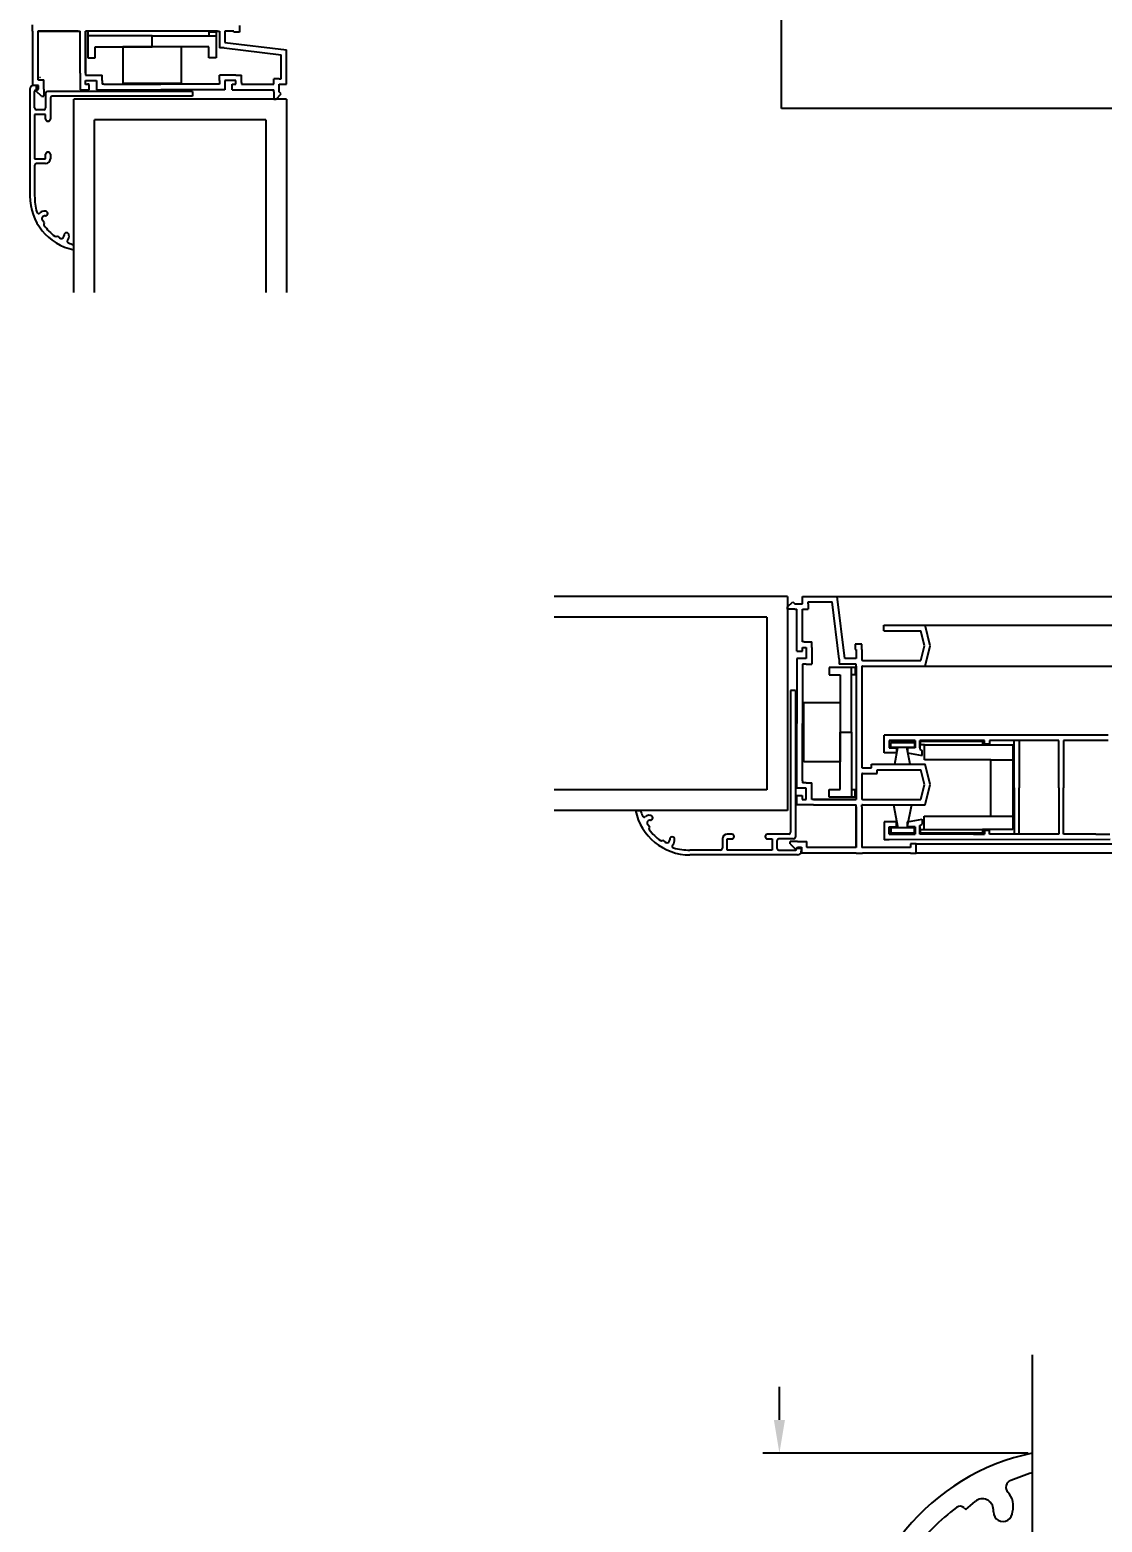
# Model space of a CAD drawing. Header units: inches. Extents: x -580639 to 179052, y 0 to 152898.
# Drawn here: x 156735 to 161376, y 135095 to 141551 of the extents above; entities that cross this region are included whole.
import ezdxf

# ---------------------------------------------------------------- set-up
doc = ezdxf.new("R2010")
doc.units = ezdxf.units.IN
doc.header["$LTSCALE"] = 500
doc.header["$MEASUREMENT"] = 0
doc.linetypes.add('ACAD_ISO03W100', pattern=[30, 12, -18])
for name, color, linetype in [('BURLETES', 1, 'Continuous'), ('DIMEN1', 6, 'Continuous'), ('F', 22, 'Continuous'), ('HERRAJES', 1, 'Continuous')]:
    doc.layers.add(name, color=color, linetype=linetype)
doc.styles.get("Standard").update_dxf_attribs({"font": 'arial.ttf'})
doc.dimstyles.get("Standard").update_dxf_attribs({"dimtxt": 0.18, "dimasz": 0.18, "dimexe": 0.18, "dimexo": 0.0625, "dimgap": 0.09, "dimtad": 0, "dimtih": 1, "dimtoh": 1, "dimdec": 4, "dimzin": 0, "dimdsep": 46, "dimtxsty": 'Standard', "dimcen": 0.09, "dimadec": 0, "dimazin": 0, "dimtfac": 1, "dimtdec": 4, "dimtofl": 0, "dimtmove": 0, "dimatfit": 3, "dimfxl": 1, "dimtolj": 1, "dimtzin": 0, "dimarcsym": 0})

# ---------------------------------------------------------------- blocks, each defined once
blk = doc.blocks.new('*D1643')
at = {"layer": 'Defpoints', "color": 0, "linetype": 'ACAD_ISO03W100', "ltscale": 15, "transparency": 16777216}
for p in [(0.04228955229859821, 2.529964533008606), (-0.01850221395466141, 2.382313088151138), (0.04228955229859821, 2.382313088151138)]:
    blk.add_point(p, dxfattribs=at)
at = {"layer": 'DIMEN1', "color": 0, "linetype": 'Continuous', "lineweight": -2, "ltscale": 15, "transparency": 16777216}
for p, q in [((-0.01850221395466137, 2.537964533008606), (-0.01850221395466137, 2.545964533008606)), ((0.04128955229859821, 2.529964533008606), (-0.02250221395466137, 2.529964533008606)), ((0.04128955229859821, 2.382313088151138), (-0.02250221395466141, 2.382313088151138)), ((-0.01850221395466141, 2.374313088151138), (-0.01850221395466141, 2.366313088151138))]:
    blk.add_line(p, q, dxfattribs=at)
at = {"layer": 'DIMEN1', "color": 0, "linetype": 'ACAD_ISO03W100', "ltscale": 15, "transparency": 16777216}
for points in [[(-0.0198355472879947, 2.537964533008606), (-0.01716888062132804, 2.537964533008606), (-0.01850221395466137, 2.529964533008606)], [(-0.01983554728799474, 2.374313088151138), (-0.01716888062132807, 2.374313088151138), (-0.01850221395466141, 2.382313088151138)]]:
    blk.add_solid(points, dxfattribs=at)
at = {"layer": 'DIMEN1', "color": 0, "linetype": 'ACAD_ISO03W100', "ltscale": 15, "transparency": 16777216, "insert": (-0.01850221395466178, 2.456138810579872), "char_height": 0.015, "attachment_point": 5}
blk.add_mtext('\\A1;0.15', dxfattribs=at)
blk = doc.blocks.new('A$C7D581E52')
at = {"linetype": 'ACAD_ISO03W100', "ltscale": 15}
blk.add_line((0.04228955229859821, 2.553622444361681), (0.04228955229859821, 2.385017468547746), dxfattribs=at)
blk.add_line((0.04228955229859821, 2.529964533008469), (0.04228955229859821, 2.525279373976277))
at = {"color": 2}
for p, q in [((0.02631680350077659, 2.516407903155313), (0.02856974483233898, 2.518365942125458)), ((0.02590921497539966, 2.516808439283524), (0.02631680350077659, 2.516407903155313)), ((0.03295059472998219, 2.515851043575539), (0.03294662560665529, 2.516390423336079))]:
    blk.add_line(p, q, dxfattribs=at)
for centre, radius, start, end in [((0.05286202730212608, 2.478170194852909), 0.0528623750193527, 101.5369590325388, 180), ((0.08438463180914368, 2.39921158274865), 0.1329100587013844, 108.4645915960107, 110.8385919659206), ((0.03773050333302308, 2.521780685021726), 0.001762079167311757, 110.8385919659206, 222.4890731055877), ((0.03030357841544173, 2.516370973996176), 0.002643118750967635, 0.4216137272537763, 130.9940162307929), ((0.03279276515513629, 2.517257813666619), 0.004934011005970036, 343.8421657282732, 42.48907310558766), ((0.05286202730212608, 2.478170194852909), 0.04828096918434213, 126.5924175177185, 144.4075824826883), ((0.02492116888515739, 2.515802996277502), 0.001409663333849405, 45.49999999996766, 126.5924175177185), ((0.03524123562874593, 2.515867899670129), 0.002290702917505283, 180.4216137272538, 0.4216137272537763)]:
    blk.add_arc(centre, radius, start, end, dxfattribs=at)
at = {"layer": 'DIMEN1', "linetype": 'ACAD_ISO03W100', "ltscale": 15}
dim = blk.add_linear_dim(base=(-0.01850221395466141, 2.382313088151138), p1=(0.04228955229859821, 2.529964533008606), p2=(0.04228955229859821, 2.382313088151138), angle=90, dimstyle='Standard', override={"dimscale": 1, "dimtxt": 0.015, "dimasz": 0.008, "dimexe": 0.004, "dimexo": 0.001, "dimdle": 0.008, "dimfxl": 0.008, "dimarcsym": 2}, dxfattribs=at)
dim.commit()
dim.dimension.update_dxf_attribs({"geometry": '*D1643', "text_midpoint": (-0.01850221395466178, 2.456138810579872), "dimtype": 128})

msp = doc.modelspace()

# ---------------------------------------------------------------- linework, layer by layer
for p, q in [((156746.6417201959, 141545.5958166758), (156746.6650620528, 141572.5556279396)), ((156746.6417201959, 141545.5958166758), (156746.6417201959, 141344.5089440358)), ((156770.4297889487, 141545.5958166758), (156944.8756265246, 141545.5958166758)), ((156944.8756265246, 141545.5958166758), (156770.4297889487, 141545.5958166758)), ((156770.4297889487, 141545.5958166758), (156770.4297889487, 141344.5089440358)), ((156944.8756265246, 141545.5958166758), (156951.5614819654, 141545.5958166758)), ((156951.5614819654, 141545.5958166758), (156952.8049827644, 141545.5958166758)), ((156952.8049827644, 141363.2206228685), (156952.8049827644, 141545.5958166758)), ((156976.5930515171, 141545.5958166758), (156976.5930515171, 141363.2206228685)), ((156976.5930515171, 141363.2206228685), (156976.5930515171, 141545.5958166758)), ((157547.5067017504, 141545.5958166758), (156976.5930515171, 141545.5958166758)), ((157547.5067017504, 141545.5958166758), (157555.4360579901, 141545.5958166758)), ((157555.4360579901, 141545.5958166758), (157555.4360579901, 141497.0924701498)), ((157579.2241267764, 141545.5958166758), (157579.2241267764, 141497.0924701498)), ((157618.1013142147, 141545.5958166758), (157579.2241267764, 141545.5958166758)), ((157618.1013142147, 141540.8382029303), (157618.1013142147, 141545.5958166758)), ((157641.889383001, 141540.8382029303), (157618.1013142147, 141540.8382029303)), ((157641.889383001, 141569.383885437), (157641.889383001, 141540.8382029303)), ((157555.4360579901, 141497.0924701498), (157555.4360579901, 141473.4777828914)), ((157576.3572886751, 141473.4777828914), (157555.4360579901, 141473.4777828914)), ((157576.3572886751, 141473.4777828914), (157822.2355540597, 141443.6280047542)), ((157579.2241267764, 141497.0924701498), (157846.0236228124, 141464.7028412831)), ((157846.0236228124, 141435.6148444864), (157846.0236228124, 141464.7028412831)), ((157822.2355540597, 141435.6148444864), (157822.2355540597, 141443.6280047542)), ((157822.2355540597, 141339.6696338246), (157822.2355540597, 141435.6148444864)), ((157822.2355540597, 141339.6696338246), (157822.2355540597, 141435.6148444864)), ((157846.0236228124, 141315.8815650635), (157846.0236228124, 141435.6148444864)), ((156746.6417201959, 141344.5089440358), (156746.6417201959, 141310.8868715924)), ((156770.4297889487, 141344.5089440358), (156770.4297889487, 141334.6749403535)), ((156770.4297889487, 141344.5089440358), (156770.4297889487, 141343.3972322273)), ((156772.0390020401, 141334.6749403535), (156770.4297889487, 141334.6749403535)), ((156772.0390020401, 141334.6749403535), (156795.8270707928, 141334.6749403535)), ((156778.0311284603, 141346.4387956683), (156778.0311284603, 141345.3270838599)), ((156780.4099353456, 141345.3270838599), (156778.0311284603, 141345.3270838599)), ((156795.8270707928, 141310.8868715924), (156795.8270707928, 141334.6749403535)), ((156952.8049827644, 141363.2206228685), (156952.8049827644, 141291.8564165852)), ((156976.5930515171, 141363.2206228685), (156976.5930515171, 141355.291266612)), ((156976.5930515171, 141355.291266612), (157024.1691890561, 141355.291266612)), ((156976.5930515171, 141331.5031978509), (157024.1691890561, 141331.5031978509)), ((156976.5930515171, 141314.0714884636), (156976.5930515171, 141331.5031978509)), ((156976.5930515171, 141331.5031978509), (157024.1691890561, 141331.5031978509)), ((156992.0338809282, 141316.0013400961), (156984.1943910622, 141316.0013400961)), ((157024.1691890561, 141355.291266612), (157047.9572578088, 141355.291266612)), ((157024.1691890561, 141331.5031978509), (157024.1691890561, 141291.8564165852)), ((157047.9572578088, 141331.5031978509), (157047.9572578088, 141355.291266612)), ((157047.9572578088, 141331.5031978509), (157047.9572578088, 141315.6444853463)), ((157055.8866140821, 141315.6444853463), (157047.9572578088, 141315.6444853463)), ((157055.8866140821, 141315.6444853463), (157301.6966578827, 141315.6444853463)), ((157555.4360579901, 141315.6444853463), (157301.6966578827, 141315.6444853463)), ((157555.4360579901, 141331.5031978509), (157555.4360579901, 141355.291266612)), ((157579.2241267764, 141355.291266612), (157555.4360579901, 141355.291266612)), ((157555.4360579901, 141331.5031978509), (157555.4360579901, 141315.6444853463)), ((157626.8002642819, 141355.291266612), (157579.2241267764, 141355.291266612)), ((157626.8002642819, 141331.5031978509), (157579.2241267764, 141331.5031978509)), ((157579.2241267764, 141331.5031978509), (157579.2241267764, 141291.8564165852)), ((157610.9415517689, 141315.6444853463), (157626.8002642819, 141315.6444853463)), ((157610.9415517689, 141291.8564165852), (157610.9415517689, 141315.6444853463)), ((157626.8002642819, 141355.291266612), (157650.5883330011, 141355.291266612)), ((157626.8002642819, 141315.6444853463), (157626.8002642819, 141331.5031978509)), ((157650.5883330011, 141331.5031978509), (157650.5883330011, 141355.291266612)), ((157650.5883330011, 141323.5738415944), (157650.5883330011, 141331.5031978509)), ((157650.5883330011, 141323.5738415944), (157650.5883330011, 141315.6444853463)), ((157650.5883330011, 141315.6444853463), (157785.3873893113, 141315.6444853463)), ((157785.3873893113, 141315.6444853463), (157790.5181290337, 141315.6444853463)), ((157814.3061978199, 141339.6696338246), (157790.5181290337, 141339.6696338246)), ((157790.5181290337, 141315.8815650635), (157790.5181290337, 141339.6696338246)), ((157790.5181290337, 141315.6444853463), (157790.5181290337, 141315.8815650635)), ((157814.3061978199, 141339.6696338246), (157822.2355540597, 141339.6696338246)), ((157814.3061978199, 141339.6696338246), (157822.2355540597, 141339.6696338246)), ((157814.3061978199, 141283.3712044286), (157814.3061978199, 141315.8815650635)), ((157814.3061978199, 141315.8815650635), (157846.0236228124, 141315.8815650635)), ((156735.1659646646, 141294.2738211456), (156735.1659646646, 140832.7852872268)), ((156772.0390020401, 141310.8868715924), (156746.6417201959, 141310.8868715924)), ((156763.711647188, 141310.1325336502), (156751.0246771776, 141310.1325336502)), ((156755.7822909147, 141213.3943873712), (156755.7822909147, 141284.7585936461)), ((156760.5399046854, 141289.5162073917), (156763.711647188, 141289.5162073917)), ((156763.0679595374, 141286.05711656), (156772.0390020401, 141295.0281590878)), ((156785.4955658444, 141263.629510253), (156763.0679595374, 141286.05711656)), ((156763.711647188, 141289.5162073917), (156763.711647188, 141310.1325336502)), ((156772.0390020401, 141295.0281590878), (156772.0390020401, 141310.8868715924)), ((156785.4955658444, 141263.629510253), (156795.8270707928, 141263.629510253)), ((156795.8270707928, 141295.0281590878), (156795.8270707928, 141310.8868715924)), ((156795.8270707928, 141295.0281590878), (156795.8270707928, 141263.629510253)), ((156803.3584284537, 141276.8292373896), (156803.3584284537, 141213.3943873712)), ((157439.29279994, 141284.7585936461), (156811.2877846935, 141284.7585936461)), ((156823.9747547039, 141256.2129111311), (156823.9747547039, 141165.0253142233)), ((157439.29279994, 141264.1422673876), (156831.9041109771, 141264.1422673876)), ((156952.8049827644, 141291.8564165852), (156992.4517640301, 141291.8564165852)), ((156992.4517640301, 141314.0714884636), (156976.5930515171, 141314.0714884636)), ((156992.4517640301, 141291.8564165852), (156992.4517640301, 141314.0714884636)), ((157024.1691890561, 141291.8564165852), (157301.6966578827, 141291.8564165852)), ((157024.1691890561, 141291.8564165852), (157301.6966578827, 141291.8564165852)), ((157579.2241267764, 141291.8564165852), (157301.6966578827, 141291.8564165852)), ((157439.29279994, 141284.7585936461), (157439.29279994, 141264.1422673876)), ((157610.9415517689, 141291.8564165852), (157785.3873893113, 141291.8564165852)), ((157785.3873893113, 141291.8564165852), (157790.5181290337, 141291.8564165852)), ((157790.5181290337, 141283.3712044286), (157790.5181290337, 141291.8564165852)), ((157790.5181290337, 141283.3712044286), (157790.5181290337, 141251.9725556022)), ((157790.5181290337, 141251.9725556022), (157800.8496340156, 141251.9725556022)), ((157800.8496340156, 141251.9725556022), (157823.2772403226, 141274.4001619092)), ((157823.2772403226, 141274.4001619092), (157814.3061978199, 141283.3712044286)), ((156795.429072214, 141205.4650311147), (156763.711647188, 141205.4650311147)), ((156755.7822909147, 141184.8487048562), (156755.7822909147, 140992.9582835411)), ((156803.3584284537, 141184.8487048562), (156755.7822909147, 141184.8487048562)), ((156803.3584284537, 141165.0253142233), (156803.3584284537, 141184.8487048562)), ((156814.4595272296, 141155.5100867155), (156812.8736559615, 141155.5100867155)), ((156755.7822909147, 140992.9582835411), (156803.3584284537, 140992.9582835411)), ((156803.3584284537, 140992.9582835411), (156803.3584284537, 141012.7816741655)), ((156812.8736559615, 141022.296901665), (156814.4595272296, 141022.296901665)), ((156823.9747547039, 141012.7816741655), (156823.9747547039, 140992.9582835411)), ((156755.7822909147, 140964.412601026), (156755.7822909147, 140832.7852872268)), ((156803.3584284537, 140972.3419572825), (156763.711647188, 140972.3419572825)), ((156802.2420631886, 140746.158067833), (156799.1280379684, 140746.0997206506)), ((156798.9184208193, 140716.3530035869), (156790.2888622151, 140726.5039875538)), ((156797.084272416, 140714.5505910053), (156798.9184208193, 140716.3530035869)), ((156851.7589968123, 140658.9131872852), (156853.5931451485, 140660.7155998668)), ((156853.5931451485, 140660.7155998668), (156863.7313811459, 140651.9044244981)), ((156883.4452056863, 140663.2214679721), (156883.4273446218, 140660.7942590493)), ((156925.4705147535, 140599.7107655185), (156925.4705147535, 140620.7939811761)), ((160014.4967140497, 139044.3554426183), (160014.4967140497, 139054.7907322918)), ((160338.3001901039, 138798.9028542817), (160335.0965860092, 138798.9028542817)), ((160586.7782345206, 138476.488767166), (160586.7782345206, 138444.4527261018)), ((160819.039532257, 138476.488767166), (160867.0935938113, 138476.488767166)), ((160867.0935938113, 138476.488767166), (160839.8629589395, 138476.488767166)), ((159356.3742215463, 138174.1742793706), (159377.6692277134, 138174.1742793706)), ((160565.9548078046, 138071.8735685053), (160453.8286640883, 138071.8735685053))]:
    msp.add_line(p, q)
at = {"linetype": 'ACAD_ISO03W100', "ltscale": 15}
for p, q in [((156925.4705147535, 140415.5688813927), (156925.4705147535, 141251.9725556022)), ((157846.0236228124, 141251.9725556022), (156925.4705147535, 141251.9725556022)), ((157846.0236228124, 141251.9725556022), (157846.0236228124, 140415.5688813927)), ((160014.4967140497, 139100.4185144848), (159004.9008067601, 139100.4185144848)), ((160014.4967140497, 139100.4185144848), (160014.4967140497, 138174.1742793706)), ((160014.4967140497, 138174.1742793706), (159004.9008067601, 138174.1742793706))]:
    msp.add_line(p, q, dxfattribs=at)
at = {"color": 5, "linetype": 'ACAD_ISO03W100', "ltscale": 15}
for p, q in [((157756.06659683, 141162.0155296198), (157015.427540736, 141162.0155296198)), ((157015.427540736, 140415.5688813927), (157015.427540736, 141162.0155296198)), ((157756.06659683, 141162.0155296198), (157756.06659683, 140415.5688813927)), ((159924.5396880672, 139010.4614885024), (159004.9008067601, 139010.4614885024)), ((159924.5396880672, 139010.4614885024), (159924.5396880672, 138264.1313053447)), ((159924.5396880672, 138264.1313053447), (159004.9008067601, 138264.1313053447))]:
    msp.add_line(p, q, dxfattribs=at)
at = {"color": 2}
for p, q in [((160014.4967140497, 139054.7907322918), (160037.1496159562, 139077.4436341732)), ((160037.1496159562, 139077.4436341732), (160046.210776692, 139068.3824734206)), ((160046.210776692, 139068.3824734206), (160079.0477187798, 139068.3824734206)), ((160079.0477187798, 139068.3824734206), (160079.0477187798, 139100.4185144848)), ((160079.0477187798, 139100.4185144848), (160229.3639728256, 139100.4185144848)), ((160103.074749557, 139068.3824734206), (160103.074749557, 139076.3914836825)), ((160103.074749557, 139076.3914836825), (160199.9837738068, 139076.3914836825)), ((160103.074749557, 139068.3824734206), (160103.074749557, 139076.3914836825)), ((160103.074749557, 139076.3914836825), (160208.0774299332, 139076.3914836825)), ((160103.074749557, 139068.3824734206), (160103.074749557, 139044.3554426183)), ((160238.2270627522, 138828.0432585592), (160208.0774299332, 139076.3914836825)), ((160262.0789703593, 138830.9388953459), (160229.3639728256, 139100.4185144848)), ((160046.210776692, 139044.3554426183), (160014.4967140497, 139044.3554426183)), ((160046.210776692, 139044.3554426183), (160054.781226685, 139044.3554426183)), ((160054.781226685, 139039.1731622715), (160054.781226685, 139044.3554426183)), ((160054.781226685, 138862.9749364101), (160054.781226685, 139039.1731622715)), ((160078.8082574957, 139039.1731622715), (160078.8082574957, 139044.3554426183)), ((160078.8082574957, 139044.3554426183), (160079.0477187798, 139044.3554426183)), ((160078.8082574957, 138903.0199877362), (160078.8082574957, 139039.1731622715)), ((160079.0477187798, 139044.3554426183), (160103.074749557, 139044.3554426183)), ((160431.2047092185, 138951.0740493408), (160431.2047092185, 138975.1010801432)), ((160431.2047092185, 138975.1010801432), (160576.1677950562, 138975.1010801432)), ((160431.2047092185, 138951.0740493408), (160576.1677950562, 138951.0740493408)), ((160576.1677950562, 138975.1010801432), (160610.2060886712, 138975.1010801432)), ((160576.1677950562, 138951.0740493408), (160591.4463499167, 138951.0740493408)), ((160576.1677950562, 138951.0740493408), (160583.1908510753, 138951.0740493408)), ((160607.4643704572, 138887.0019672124), (160591.4463499167, 138951.0740493408)), ((160632.2308668808, 138887.0019672124), (160610.2060886712, 138975.1010801432)), ((160054.781226685, 138862.9749364101), (160078.8082574957, 138862.9749364101)), ((160086.8172677659, 138903.0199877362), (160078.8082574957, 138903.0199877362)), ((160078.8082574957, 138878.9929569422), (160094.8262780362, 138878.9929569422)), ((160078.8082574957, 138862.9749364101), (160078.8082574957, 138878.9929569422)), ((160086.8172677659, 138903.0199877362), (160094.8262780362, 138903.0199877362)), ((160094.8262780362, 138903.0199877362), (160118.8533088134, 138903.0199877362)), ((160094.8262780362, 138878.9929569422), (160094.8262780362, 138830.9388953459)), ((160118.8533088134, 138878.9929569422), (160118.8533088134, 138903.0199877362)), ((160118.8533088134, 138878.9929569422), (160118.8533088134, 138830.9388953459)), ((160306.2641490565, 138894.2336527745), (160306.2641490565, 138870.2066219722)), ((160335.0965860092, 138894.2336527745), (160306.2641490565, 138894.2336527745)), ((160306.2641490565, 138870.2066219722), (160311.0695551985, 138870.2066219722)), ((160311.0695551985, 138870.2066219722), (160311.0695551985, 138830.9388953459)), ((160335.0965860092, 138870.2066219722), (160335.0965860092, 138894.2336527745)), ((160335.0965860092, 138870.2066219722), (160335.0965860092, 138830.9388953459)), ((160591.4463499167, 138822.9298850757), (160607.4643704572, 138887.0019672124)), ((160610.2060886712, 138798.9028542817), (160632.2308668808, 138887.0019672124)), ((160094.8262780362, 138830.9388953459), (160054.781226685, 138830.9388953459)), ((160054.781226685, 138830.9388953459), (160054.781226685, 138550.6235360133)), ((160078.8082574957, 138806.9118645436), (160078.8082574957, 138550.6235360133)), ((160094.8262780362, 138806.9118645436), (160078.8082574957, 138806.9118645436)), ((160094.8262780362, 138806.9118645436), (160118.8533088134, 138806.9118645436)), ((160118.8533088134, 138830.9388953459), (160118.8533088134, 138806.9118645436)), ((160238.2270627522, 138828.0432585592), (160238.2270627522, 138806.9118645436)), ((160262.0789703593, 138806.9118645436), (160238.2270627522, 138806.9118645436)), ((160311.0695551985, 138830.9388953459), (160262.0789703593, 138830.9388953459)), ((160311.0695551985, 138806.9118645436), (160262.0789703593, 138806.9118645436)), ((160311.0695551985, 138798.9028542817), (160311.0695551985, 138806.9118645436)), ((160311.0695551985, 138798.9028542817), (160311.0695551985, 138222.2541150844)), ((160335.0965860092, 138830.9388953459), (160335.0965860092, 138822.9298850757)), ((160338.3001901039, 138822.9298850757), (160335.0965860092, 138822.9298850757)), ((160335.0965860092, 138798.9028542817), (160335.0965860092, 138366.4162998901)), ((160338.3001901039, 138822.9298850757), (160576.1677950562, 138822.9298850757)), ((160338.3001901039, 138798.9028542817), (160576.1677950562, 138798.9028542817)), ((160576.1677950562, 138822.9298850757), (160591.4463499167, 138822.9298850757)), ((160576.1677950562, 138822.9298850757), (160583.1908510753, 138822.9298850757)), ((160576.1677950562, 138798.9028542817), (160610.2060886712, 138798.9028542817)), ((160027.4802419969, 138693.1581446373), (160027.4802419969, 138079.667958217)), ((160048.3036687129, 138693.1581446373), (160027.4802419969, 138693.1581446373)), ((160048.3036687129, 138693.1581446373), (160048.3036687129, 138058.8445315261)), ((160054.781226685, 138270.3081766891), (160054.781226685, 138550.6235360133)), ((160054.781226685, 138270.3081766891), (160054.781226685, 138550.6235360133)), ((160078.8082574957, 138302.3442177533), (160078.8082574957, 138550.6235360133)), ((160433.0052374058, 138497.3121938652), (160433.0052374058, 138500.5157979683)), ((160453.8286640883, 138500.5157979683), (160433.0052374058, 138500.5157979683)), ((160433.0052374058, 138423.6292994025), (160433.0052374058, 138497.3121938652)), ((161401.7751192392, 138500.4634892431), (160453.8286640883, 138500.5157979683)), ((160453.8286640883, 138476.488767166), (160453.8286640883, 138444.4527261018)), ((160453.8286640883, 138476.488767166), (160565.9548078046, 138476.488767166)), ((160565.9548078046, 138476.488767166), (160453.8286640883, 138476.488767166)), ((160565.9548078046, 138476.488767166), (160565.9548078046, 138444.4527261018)), ((160565.9548078046, 138444.4527261018), (160565.9548078046, 138476.488767166)), ((160586.7782345206, 138444.4527261018), (160586.7782345206, 138476.488767166)), ((160867.0935938113, 138476.488767166), (160586.7782345206, 138476.488767166)), ((160867.0935938113, 138460.4707466339), (160867.0935938113, 138476.488767166)), ((160887.9170205274, 138476.488767166), (160887.9170205274, 138460.4707466339)), ((161187.9345450976, 138476.488767166), (160887.9170205274, 138476.488767166)), ((160995.7182987125, 138271.4581043434), (160995.7182987125, 138476.488767166)), ((161016.541725395, 138476.488767166), (161016.541725395, 138271.4581043434)), ((161187.9345450976, 138271.4581043434), (161187.9345450976, 138476.488767166)), ((161208.7579718136, 138476.488767166), (161208.7579718136, 138271.4581043434)), ((161348.1147504353, 138476.488767166), (161208.7579718136, 138476.488767166)), ((161348.1147504353, 138476.488767166), (161208.7579718136, 138476.488767166)), ((161368.9381771178, 138476.488767166), (161348.1147504353, 138476.488767166)), ((161401.7751192392, 138476.488767166), (161368.9381771178, 138476.488767166)), ((160485.8647051693, 138423.6292994025), (160433.0052374058, 138423.6292994025)), ((160453.8286640883, 138444.4527261018), (160485.8647051693, 138444.4527261018)), ((160485.8647051693, 138444.4527261018), (160485.8647051693, 138423.6292994025)), ((160565.9548078046, 138444.4527261018), (160533.9187667237, 138444.4527261018)), ((160533.9187667237, 138444.4527261018), (160533.9187667237, 138423.6292994025)), ((160533.9187667237, 138423.6292994025), (160597.0174499878, 138412.5032991071)), ((160586.7782345206, 138444.4527261018), (160586.7782345206, 138438.8464189193)), ((160586.7782345206, 138438.8464189193), (160597.0174499878, 138433.326725798)), ((160597.0174499878, 138412.5032991071), (160597.0174499878, 138433.326725798)), ((160887.9170205274, 138460.4707466339), (160867.0935938113, 138460.4707466339)), ((160335.0965860092, 138366.4162998901), (160335.0965860092, 138358.4072896198)), ((160338.3001901039, 138358.4072896198), (160335.0965860092, 138358.4072896198)), ((160338.3001901039, 138358.4072896198), (160378.3452414551, 138358.4072896198)), ((160378.3452414551, 138358.4072896198), (160378.3452414551, 138374.4253101519)), ((160378.3452414551, 138374.4253101519), (160576.1677950562, 138374.4253101519)), ((160402.3722722658, 138334.3802588175), (160402.3722722658, 138350.3982793496)), ((160402.3722722658, 138350.3982793496), (160576.1677950562, 138350.3982793496)), ((160576.1677950562, 138374.4253101519), (160610.2060886712, 138374.4253101519)), ((160576.1677950562, 138350.3982793496), (160591.4463499167, 138350.3982793496)), ((160576.1677950562, 138350.3982793496), (160583.1908510753, 138350.3982793496)), ((160607.4643704572, 138286.3261972212), (160591.4463499167, 138350.3982793496)), ((160632.2308668808, 138286.3261972212), (160610.2060886712, 138374.4253101519)), ((160078.8082574957, 138302.3442177533), (160078.8082574957, 138294.3352074831)), ((160094.8262780362, 138294.3352074831), (160078.8082574957, 138294.3352074831)), ((160094.8262780362, 138294.3352074831), (160118.8533088134, 138294.3352074831)), ((160118.8533088134, 138270.3081766891), (160118.8533088134, 138294.3352074831)), ((160338.3001901039, 138334.3802588175), (160335.0965860092, 138334.3802588175)), ((160335.0965860092, 138334.3802588175), (160335.0965860092, 138222.2541150844)), ((160338.3001901039, 138334.3802588175), (160402.3722722658, 138334.3802588175)), ((160591.4463499167, 138222.2541150844), (160607.4643704572, 138286.3261972212)), ((160610.2060886712, 138198.2270842905), (160632.2308668808, 138286.3261972212)), ((160094.8262780362, 138270.3081766891), (160054.781226685, 138270.3081766891)), ((160054.781226685, 138238.2721356249), (160077.2194591329, 138238.2721356249)), ((160054.781226685, 138198.2270842905), (160054.781226685, 138238.2721356249)), ((160077.2194591329, 138238.2721356249), (160077.2194591329, 138222.2541150844)), ((160077.2194591329, 138222.2541150844), (160094.8262780362, 138222.2541150844)), ((160094.8262780362, 138222.2541150844), (160094.8262780362, 138270.3081766891)), ((160094.8262780362, 138222.2541150844), (160094.8262780362, 138270.3081766891)), ((160118.8533088134, 138222.2541150844), (160118.8533088134, 138270.3081766891)), ((160126.8623190836, 138222.2541150844), (160118.8533088134, 138222.2541150844)), ((160311.0695551985, 138222.2541150844), (160126.8623190836, 138222.2541150844)), ((160126.8623190836, 138222.2541150844), (160311.0695551985, 138222.2541150844)), ((160338.3001901039, 138222.2541150844), (160335.0965860092, 138222.2541150844)), ((160338.3001901039, 138222.2541150844), (160576.1677950562, 138222.2541150844)), ((160576.1677950562, 138222.2541150844), (160591.4463499167, 138222.2541150844)), ((160576.1677950562, 138222.2541150844), (160583.1908510753, 138222.2541150844)), ((160995.7182987125, 138271.4581043434), (160995.7182987125, 138071.8735685053)), ((161016.541725395, 138071.8735685053), (161016.541725395, 138271.4581043434)), ((161187.9345450976, 138271.4581043434), (161187.9345450976, 138071.8735685053)), ((161208.7579718136, 138071.8735685053), (161208.7579718136, 138271.4581043434)), ((160126.8623190836, 138198.2270842905), (160054.781226685, 138198.2270842905)), ((160126.8623190836, 138198.2270842905), (160311.0695551985, 138198.2270842905)), ((160311.0695551985, 138196.9710919245), (160311.0695551985, 138198.2270842905)), ((160311.0695551985, 138190.2180740203), (160311.0695551985, 138196.9710919245)), ((160311.0695551985, 138014.0198481588), (160311.0695551985, 138190.2180740203)), ((160311.0695551985, 138190.2180740203), (160311.0695551985, 138014.0198481588)), ((160335.0965860092, 138190.2180740203), (160335.0965860092, 138198.2270842905)), ((160338.3001901039, 138198.2270842905), (160335.0965860092, 138198.2270842905)), ((160335.0965860092, 138190.2180740203), (160335.0965860092, 138014.0198481588)), ((160338.3001901039, 138198.2270842905), (160576.1677950562, 138198.2270842905)), ((160576.1677950562, 138198.2270842905), (160610.2060886712, 138198.2270842905)), ((159417.9918773712, 138101.5748686877), (159409.0921897084, 138111.8149479016)), ((159416.1713587136, 138099.7222954699), (159417.9918773712, 138101.5748686877)), ((159420.5229180583, 138131.7268068402), (159418.0713267156, 138131.708766361)), ((160433.0052374058, 138124.7330362688), (160433.0052374058, 138051.0501418144)), ((160485.8647051693, 138124.7330362688), (160433.0052374058, 138124.7330362688)), ((160453.8286640883, 138103.9096095695), (160485.8647051693, 138103.9096095695)), ((160453.8286640883, 138071.8735685053), (160453.8286640883, 138103.9096095695)), ((160485.8647051693, 138103.9096095695), (160485.8647051693, 138124.7330362688)), ((160533.9187667237, 138124.7330362688), (160597.0174499878, 138135.8590365642)), ((160533.9187667237, 138103.9096095695), (160533.9187667237, 138124.7330362688)), ((160565.9548078046, 138103.9096095695), (160533.9187667237, 138103.9096095695)), ((160565.9548078046, 138103.9096095695), (160565.9548078046, 138071.8735685053)), ((160565.9548078046, 138071.8735685053), (160565.9548078046, 138103.9096095695)), ((160586.7782345206, 138109.515916752), (160597.0174499878, 138115.0356098733)), ((160586.7782345206, 138103.9096095695), (160586.7782345206, 138109.515916752)), ((160586.7782345206, 138103.9096095695), (160586.7782345206, 138071.8735685053)), ((160586.7782345206, 138071.8735685053), (160586.7782345206, 138103.9096095695)), ((160597.0174499878, 138135.8590365642), (160597.0174499878, 138115.0356098733)), ((160867.0935938113, 138087.8915890374), (160867.0935938113, 138071.8735685053)), ((160887.9170205274, 138087.8915890374), (160867.0935938113, 138087.8915890374)), ((160887.9170205274, 138071.8735685053), (160887.9170205274, 138087.8915890374)), ((159472.36766565, 138044.4983384696), (159474.1881842741, 138046.3509116958)), ((159474.1881842741, 138046.3509116958), (159484.4411395245, 138037.6346652278)), ((159504.2926540577, 138049.7079415995), (159504.2337207288, 138046.5626345466)), ((159732.7486642131, 138050.8355212643), (159732.7486642131, 138010.7904699298)), ((159773.5946165376, 138071.6589479551), (159753.5720908956, 138071.6589479551)), ((159753.5720908956, 138002.7814596596), (159753.5720908956, 138050.8355212643)), ((159753.5720908956, 138050.8355212643), (159773.5946165376, 138050.8355212643)), ((159783.2054288552, 138060.4463335735), (159783.2054288552, 138062.0481356292)), ((159917.7568013349, 138062.0481356292), (159917.7568013349, 138060.4463335735)), ((160019.4712317266, 138071.6589479551), (159927.3676136524, 138071.6589479551)), ((159927.3676136524, 138050.8355212643), (159947.390139328, 138050.8355212643)), ((159947.390139328, 138050.8355212643), (159947.390139328, 138002.7814596596)), ((159968.2135660105, 138042.826510994), (159968.2135660105, 138010.7904699298)), ((160040.2946584427, 138050.8355212643), (159976.2225762808, 138050.8355212643)), ((160057.9848307797, 138039.6722573324), (160026.2707681374, 138039.6722573324)), ((160026.2707681374, 138029.2369676673), (160026.2707681374, 138039.6722573324)), ((160026.2707681374, 138029.2369676673), (160048.9236700439, 138006.5840657859)), ((160057.9848307797, 138039.6722573324), (160074.0028513201, 138039.6722573324)), ((160074.0028513201, 138039.6722573324), (160098.0298821309, 138039.6722573324)), ((160098.0298821309, 138015.6452265384), (160098.0298821309, 138039.6722573324)), ((160433.0052374058, 138051.0501418144), (160433.0052374058, 138047.846537703)), ((160453.8286640883, 138047.846537703), (160433.0052374058, 138047.846537703)), ((160453.8286640883, 138071.8735685053), (160565.9548078046, 138071.8735685053)), ((161410.0763217487, 138047.8992854387), (160453.8286640883, 138047.846537703)), ((160546.534457063, 138030.0614450148), (160546.534457063, 138014.0434244827)), ((160570.5614878737, 138030.0614450148), (160546.534457063, 138030.0614450148)), ((160570.5614878737, 137990.0163936804), (160570.5614878737, 138030.0614450148)), ((160867.0935938113, 138071.8735685053), (160586.7782345206, 138071.8735685053)), ((160819.039532257, 138071.8735685053), (160867.0935938113, 138071.8735685053)), ((160867.0935938113, 138071.8735685053), (160839.8629589395, 138071.8735685053)), ((161187.9345450976, 138071.8735685053), (160887.9170205274, 138071.8735685053)), ((161348.1147504353, 138071.8735685053), (161208.7579718136, 138071.8735685053)), ((161348.1147504353, 138071.8735685053), (161208.7579718136, 138071.8735685053)), ((161348.1147504353, 138071.8735685053), (161409.7052148634, 138071.8735685053)), ((159724.7396539428, 138002.7814596596), (159591.7900835105, 138002.7814596596)), ((160057.9144810305, 137981.9580329687), (159591.7900835105, 137981.9580329687)), ((159947.390139328, 138002.7814596596), (159753.5720908956, 138002.7814596596)), ((159976.2225762808, 138002.7814596596), (160048.3036687129, 138002.7814596596)), ((160048.9236700439, 138006.5840657859), (160057.9848307797, 138015.6452265384)), ((160053.1090748549, 138007.5868658268), (160053.1090748549, 138010.7904699298)), ((160053.1090748549, 138010.7904699298), (160073.9325015374, 138010.7904699298)), ((160057.9848307797, 138015.6452265384), (160074.0028513201, 138015.6452265384)), ((160073.9325015374, 138010.7904699298), (160073.9325015374, 137997.9760535008)), ((160074.0028513201, 138015.6452265384), (160074.0028513201, 137989.9928173565)), ((160107.9626728871, 137989.9928173565), (160074.0028513201, 137989.9928173565)), ((160098.0298821309, 138015.6452265384), (160098.0298821309, 138014.0198481588)), ((160107.9626728871, 138014.0198481588), (160098.0298821309, 138014.0198481588)), ((160107.9626728871, 138014.0198481588), (160106.839793408, 138014.0198481588)), ((160311.0695551985, 138014.0198481588), (160107.9626728871, 138014.0198481588)), ((160311.0695551985, 137989.9928173565), (160107.9626728871, 137989.9928173565)), ((160311.0695551985, 137989.9928173565), (160338.3001901039, 137990.0163936804)), ((160338.3001901039, 138014.0434244827), (160335.0965860092, 138014.0434244827)), ((160546.534457063, 138014.0434244827), (160338.3001901039, 138014.0434244827)), ((160546.534457063, 137990.0163936804), (160338.3001901039, 137990.0163936804)), ((160546.534457063, 137990.0163936804), (160570.5614878737, 137990.0163936804))]:
    msp.add_line(p, q, dxfattribs=at)
for centre, radius, start, end in [((156751.0246771776, 141294.2738211456), 15.858712505805, 90, 180), ((156760.5399046854, 141284.7585936461), 4.757613751741498, 90, 180), ((156811.2877846935, 141276.8292373896), 7.929356252902502, 90, 180), ((156831.9041109771, 141256.2129111311), 7.929356252902502, 90, 180), ((156763.711647188, 141213.3943873712), 7.929356252902502, 180, 270), ((156795.429072214, 141213.3943873712), 7.929356252902502, 270, 0), ((156812.8736559615, 141165.0253142233), 9.515227503482997, 180, 270), ((156814.4595272296, 141165.0253142233), 9.515227503482997, 270, 0), ((156812.8736559615, 141012.7816741655), 9.515227503482997, 90, 180), ((156803.3584284537, 140992.9582835411), 20.6163262575465, 270, 0), ((156814.4595272296, 141012.7816741655), 9.515227503482997, 0, 90), ((156763.711647188, 140964.412601026), 7.929356252902502, 90, 180), ((156973.046652259, 140832.7852872268), 237.880687587075, 180, 258.4630409665049), ((157079.5698753164, 140840.3174359801), 323.8751812967088, 181.3326098160426, 193.8444318175115), ((156772.8025893622, 140764.7158708659), 7.929356252902502, 193.8444318175115, 316.3336175791842), ((156797.1494558283, 140741.4768152538), 25.72808884345131, 79.45964296479492, 136.3336175791842), ((156799.3508561791, 140734.2077735525), 11.89403437935375, 91.07341976637174, 220.368541380427), ((156802.0489540302, 140756.4644219841), 10.30816312877325, 271.0734197663718, 91.07341976637174), ((156801.5304798425, 140710.0260974833), 6.343485002322001, 134.5000000000925, 215.5924175180544), ((156973.046652259, 140832.7852872268), 217.2643613295284, 215.5924175180544, 233.4075824842327), ((156893.7530897275, 140663.1456155454), 10.30816312877325, 359.5783862725448, 179.5783862725447), ((156847.3127893858, 140663.4376808156), 6.343485002322001, 233.4075824842327, 314.5000000000925), ((156871.5336322614, 140660.8817810801), 11.89403437935375, 229.005983768788, 359.5783862725448), ((156904.9547944085, 140636.5380814646), 7.929356252902502, 137.5109268942315, 249.1614080333127), ((156882.7349725977, 140656.8910025687), 22.20304952686403, 317.5109268942315, 16.1578342718353), ((157114.8983725549, 141188.0990416988), 598.0952641561994, 249.1614080333127, 251.5354084049521)]:
    msp.add_arc(centre, radius, start, end)
for centre, radius, start, end in [((159591.7900835105, 138222.2283409585), 240.2703079960008, 191.5369590325521, 270), ((159950.6731273212, 138365.5050267114), 604.103404893502, 198.4645915956667, 200.8385919654458), ((159414.1288602368, 138131.0094391343), 22.4260893239487, 73.8421657278406, 132.4890731066839), ((159420.4463036747, 138142.138238298), 10.41171334649337, 270.4216137266215, 90.42161372662146), ((159393.5714847163, 138153.4524692244), 8.009010266533357, 200.8385919654458, 312.4890731066839), ((159418.1597279326, 138119.6955762154), 12.01351539980004, 90.42161372662146, 220.9940162297262), ((159420.7413028457, 138095.2314238737), 6.407208213226688, 135.5000000005595, 216.5924175178148), ((159591.7900835105, 138222.2283409585), 219.446881303014, 216.5924175178148, 234.4075824822476), ((159467.7977215179, 138048.9892100657), 6.407208213226688, 234.4075824822476, 315.5000000005595), ((159492.2223135733, 138046.7876910942), 12.01351539980004, 229.6314586183078, 358.9265802357132), ((159514.7025402614, 138049.512892592), 10.41171334649337, 358.9265802357132, 178.9265802357131), ((159523.0368786805, 138019.9727347999), 8.009010266533357, 133.6663824211105, 256.1555681827834), ((159499.5643761434, 138044.564176651), 25.98653927423906, 313.6663824211105, 10.54035703487401), ((159753.5720908956, 138050.8355212643), 20.82342669298673, 90, 180), ((159773.5946165376, 138062.0481356292), 9.61081231984003, 0, 90), ((159773.5946165376, 138060.4463335735), 9.61081231984003, 270, 0), ((159927.3676136524, 138062.0481356292), 9.61081231984003, 90, 180), ((159927.3676136524, 138060.4463335735), 9.61081231984003, 180, 270), ((159976.2225762808, 138042.826510994), 8.009010266533357, 90, 180), ((160019.4712317266, 138079.667958217), 8.009010266533357, 270, 0), ((160040.2946584427, 138058.8445315261), 8.009010266533357, 270, 0), ((159599.3978961312, 138329.8216385444), 327.1286557633479, 256.1555681827834, 268.6673901856773), ((159724.7396539428, 138010.7904699298), 8.009010266533357, 270, 0), ((159976.2225762808, 138010.7904699298), 8.009010266533357, 180, 270), ((160048.3036687129, 138007.5868658268), 4.805406159920015, 270, 0), ((160057.9144810305, 137997.9760535008), 16.01802053306671, 270, 0)]:
    msp.add_arc(centre, radius, start, end, dxfattribs=at)
at = {"layer": 'BURLETES', "color": 22}
for p, q in [((160229.3639728256, 139100.4185144848), (164221.7731878699, 139100.4185144848)), ((160610.2060886712, 138975.1010801432), (164221.7731878699, 138975.1010801432)), ((160610.2060886712, 138798.9028542817), (164221.7731878699, 138798.9028542817)), ((160570.5614878737, 138030.0614450148), (161768.7292567023, 138030.0614450148)), ((161768.7292567023, 137990.0163936804), (160570.5614878737, 137990.0163936804))]:
    msp.add_line(p, q, dxfattribs=at)
at = {"layer": 'BURLETES'}
for p, q in [((160460.7546659835, 138468.4413789942), (160564.3932044932, 138468.4413789942)), ((160460.7546659835, 138446.1669856629), (160460.7546659835, 138468.4413789942)), ((160564.3932044932, 138446.1669856629), (160460.7546659835, 138446.1669856629)), ((160478.1476689407, 138374.4253101519), (160492.2862796054, 138446.1669856629)), ((160544.9664140024, 138374.4253101519), (160530.7441233449, 138446.1885942931)), ((160564.3932044932, 138468.4413789942), (160564.3932044932, 138446.1669856629)), ((160472.8549684525, 138198.2270842905), (160492.2862796054, 138099.6293612526)), ((160550.2888364174, 138198.2270842905), (160530.7441233449, 138099.607752614)), ((160564.3932044932, 138099.6293612526), (160460.7546659835, 138099.6293612526)), ((160460.7546659835, 138099.6293612526), (160460.7546659835, 138077.3549679213)), ((160564.3932044932, 138077.3549679213), (160564.3932044932, 138099.6293612526)), ((160460.7546659835, 138077.3549679213), (160564.3932044932, 138077.3549679213))]:
    msp.add_line(p, q, dxfattribs=at)
at = {"layer": 'F', "color": 5}
for p, q in [((159988.3003520832, 141210.8045683701), (159988.3003520832, 148401.9227238682)), ((168975.3359761142, 141210.8045683701), (159988.3003520832, 141210.8045683701))]:
    msp.add_line(p, q, dxfattribs=at)
at = {"layer": 'HERRAJES'}
for p, q in [((156986.4086369813, 141541.2342986579), (156986.4086369813, 141430.2233111088)), ((157263.9361058415, 141525.3755861449), (156986.4086369813, 141525.3755861449)), ((157263.9361058415, 141525.3755861449), (157541.4635746681, 141525.3755861449)), ((157263.9361058415, 141477.799448631), (157263.9361058415, 141525.3755861449)), ((157263.9361058415, 141477.799448631), (157263.9361058415, 141525.3755861449)), ((157509.9566532277, 141541.2342986579), (157509.9566532277, 141525.3755861449)), ((157541.4635746681, 141541.2342986579), (157509.9566532277, 141541.2342986579)), ((157541.4635746681, 141541.2342986579), (157541.4635746681, 141430.2233111088)), ((157018.1260619738, 141430.2233111088), (157018.1260619738, 141477.799448631)), ((157018.1260619738, 141477.799448631), (157263.9361058415, 141477.799448631)), ((157137.066405771, 141477.799448631), (157137.066405771, 141321.1455349608)), ((157263.9361058415, 141477.799448631), (157137.066405771, 141477.799448631)), ((157509.7461496421, 141477.799448631), (157263.9361058415, 141477.799448631)), ((157390.8058058449, 141321.1455349608), (157390.8058058449, 141477.799448631)), ((157509.7461496421, 141430.2233111088), (157509.7461496421, 141477.799448631)), ((156986.4086369813, 141430.2233111088), (157018.1260619738, 141430.2233111088)), ((157541.4635746681, 141430.2233111088), (157509.7461496421, 141430.2233111088)), ((157137.066405771, 141321.1455349608), (157390.8058058449, 141321.1455349608))]:
    msp.add_line(p, q, dxfattribs=at)
at = {"layer": 'HERRAJES', "color": 3}
for p, q in [((160194.5380800159, 138792.7990212406), (160194.5380800159, 138760.7629801764)), ((160306.6642237321, 138792.7990212406), (160194.5380800159, 138792.7990212406)), ((160194.5380800159, 138760.7629801764), (160242.5921416038, 138760.7629801764)), ((160242.5921416038, 138760.7629801764), (160242.5921416038, 138512.483661908)), ((160290.6462032252, 138512.483661908), (160290.6462032252, 138792.7990212406)), ((160306.6642237321, 138760.9755983486), (160290.6462032252, 138760.9755983486)), ((160306.6642237321, 138792.7990212406), (160306.6642237321, 138760.9755983486)), ((160084.3645676651, 138640.6278261731), (160242.5921416038, 138640.6278261731)), ((160084.3645676651, 138384.3394976429), (160084.3645676651, 138640.6278261731)), ((160242.5921416038, 138512.483661908), (160290.6462032252, 138512.483661908)), ((160242.5921416038, 138512.483661908), (160290.6462032252, 138512.483661908)), ((160242.5921416038, 138512.483661908), (160242.5921416038, 138384.3394976429)), ((160242.5921416038, 138264.204343648), (160242.5921416038, 138512.483661908)), ((160290.6462032252, 138512.483661908), (160290.6462032252, 138232.1683025838)), ((160589.3232348987, 138473.9063416322), (160857.625078784, 138473.9063416322)), ((160589.3232348987, 138458.6892221237), (160589.3232348987, 138473.9063416322)), ((160606.9430574865, 138458.6892221237), (160589.3232348987, 138458.6892221237)), ((160606.9430574865, 138458.6892221237), (160857.625078784, 138458.6892221237)), ((160606.9430574865, 138393.8162389717), (160606.9430574865, 138458.6892221237)), ((160857.625078784, 138473.9063416322), (160857.625078784, 138458.6892221237)), ((160857.625078784, 138458.6892221237), (160988.9728472025, 138458.6892221237)), ((160988.9728472025, 138458.6892221237), (160988.9728472025, 138091.8765519162)), ((160242.5921416038, 138384.3394976429), (160084.3645676651, 138384.3394976429)), ((160894.4665260405, 138393.8162389717), (160606.9430574865, 138393.8162389717)), ((160894.4665260405, 138149.5414258384), (160894.4665260405, 138393.8162389717)), ((160894.4665260405, 138393.8162389717), (160988.9728472025, 138393.8162389717)), ((160194.5380800159, 138264.204343648), (160242.5921416038, 138264.204343648)), ((160194.5380800159, 138232.1683025838), (160194.5380800159, 138264.204343648)), ((160306.6642237321, 138232.1683025838), (160194.5380800159, 138232.1683025838)), ((160306.6642237321, 138263.991725459), (160290.6462032252, 138263.991725459)), ((160306.6642237321, 138232.1683025838), (160306.6642237321, 138263.991725459)), ((160589.3232348987, 138091.8765519162), (160606.1421564461, 138091.8765519162)), ((160589.3232348987, 138075.8585313924), (160589.3232348987, 138091.8765519162)), ((160606.1421564461, 138149.5414258384), (160894.4665260405, 138149.5414258384)), ((160606.1421564461, 138091.8765519162), (160606.1421564461, 138149.5414258384)), ((160606.1421564461, 138091.8765519162), (160857.625078784, 138091.8765519162)), ((160857.625078784, 138091.8765519162), (160857.625078784, 138075.8585313924)), ((160988.9728472025, 138091.8765519162), (160857.625078784, 138091.8765519162)), ((160894.4665260405, 138149.5414258384), (160988.9728472025, 138149.5414258384)), ((160857.625078784, 138075.8585313924), (160589.3232348987, 138075.8585313924))]:
    msp.add_line(p, q, dxfattribs=at)

# ---------------------------------------------------------------- block references
at = {"linetype": 'ACAD_ISO03W100', "ltscale": 15, "xscale": 18000, "yscale": 18000, "zscale": 18000}
msp.add_blockref('A$C7D581E52', (160312.1762047191, 89854.16983787884), dxfattribs=at)

doc.saveas('drawing.dxf')
